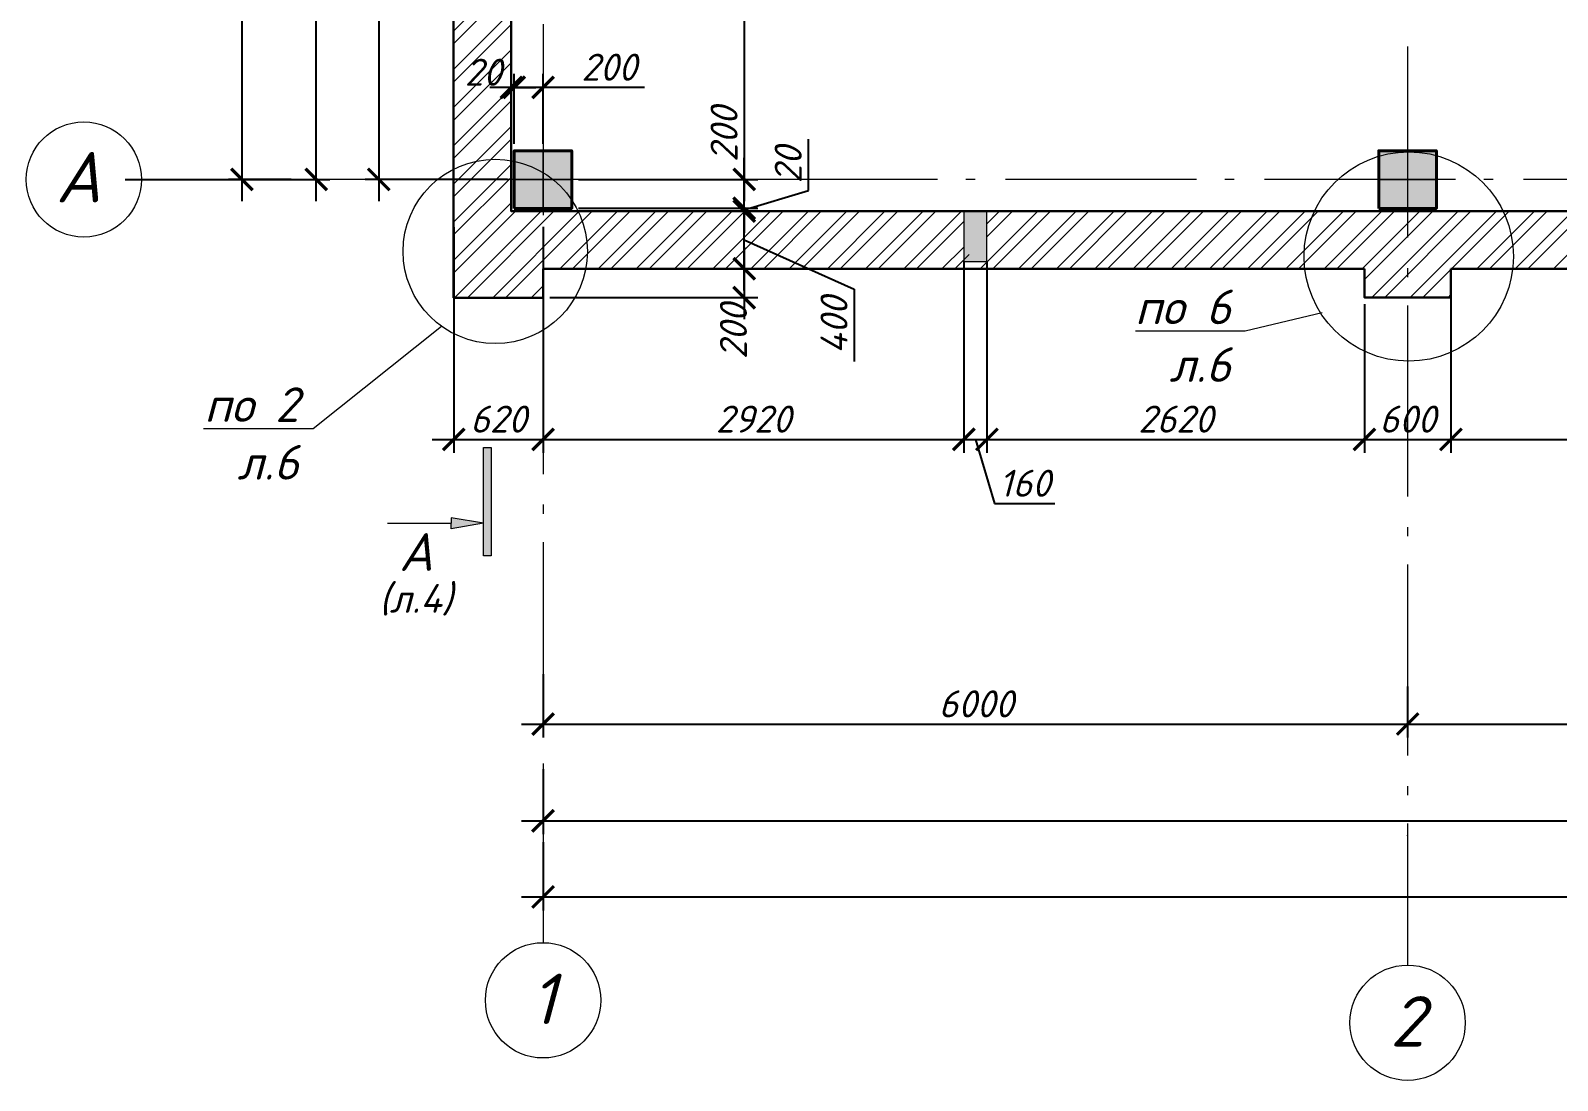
# Model space of a CAD drawing. Header units: millimetres. Extents: x -238377 to 196118, y -123284 to 30177.
# Drawn here: x -218208 to -207611, y -85462 to -78177 of the extents above; entities that cross this region are included whole.
import ezdxf
from ezdxf import colors
from ezdxf.entities.mleader import LeaderData, LeaderLine
from ezdxf.enums import TextEntityAlignment as Align
from ezdxf.math import Vec2, Vec3

# ---------------------------------------------------------------- set-up
doc = ezdxf.new("R2010")
doc.units = ezdxf.units.MM
doc.header["$MEASUREMENT"] = 0
doc.linetypes.add('Double Dashed', pattern=[1797.222233, 1325, -211.666656, 63.333344, -197.222233])
doc.linetypes.add('штриховаяX2', pattern=[38.1, 25.4, -12.7])
doc.layers.get('0').update_dxf_attribs({"lineweight": 5})
doc.layers.add('#Hatch', color=7, linetype='Continuous', lineweight=5, true_color=0x4d4d4d)
for name, color, linetype, lineweight in [('#Бетон', 10, 'Continuous', 15), ('#Выноски', 150, 'Continuous', 15), ('#Оси', 7, 'Continuous', 5), ('#размеры', 7, 'Continuous', 5), ('колонны_Ном._пера__94', 252, 'Continuous', 13), ('колонны_Ном._пера__99', 7, 'Continuous', 40), ('оси_Ном._пера__96', 7, 'Continuous', 5), ('оси_Ном._пера__97', 7, 'Continuous', 20), ('текст_Ном._пера__1', 7, 'Continuous', 0)]:
    doc.layers.add(name, color=color, linetype=linetype, lineweight=lineweight)
for name, color, linetype in [('#стены наруж', 7, 'Continuous'), ('колонны', 7, 'Continuous'), ('оси', 7, 'Continuous')]:
    doc.layers.add(name, color=color, linetype=linetype)
doc.styles.get("Standard").update_dxf_attribs({"font": 'isocpeui.ttf'})
doc.styles.add('STEP PR', font='isocpeui.ttf')
doc.styles.add('СГЕНЕРИР_СТИЛЬ_3', font='gost_2_304-81_type.ttf')
doc.dimstyles.new('SPDS', dxfattribs={"dimscale": 10, "dimtxt": 2.5, "dimasz": 2, "dimexe": 1.25, "dimexo": 0.625, "dimtad": 1, "dimdec": 0, "dimrnd": 0.001, "dimtxsty": 'STEP PR', "dimblk": 'ARCHTICK', "dimcen": 2.5, "dimdle": 2, "dimclrd": 256, "dimclre": 256, "dimclrt": 7, "dimadec": 0, "dimazin": 2, "dimtfac": 0.75, "dimtdec": 0, "dimtmove": 1, "dimatfit": 3, "dimfxl": 1, "dimtolj": 1, "dimarcsym": 1})

# ---------------------------------------------------------------- blocks, each defined once
blk = doc.blocks.new('Стандартный маркер сетки')
at = {"layer": 'оси_Ном._пера__96', "linetype": 'Double Dashed', "lineweight": 5}
for p, q in [((900, 0), (17157, 0)), ((17157, 0), (18057, 0))]:
    blk.add_line(p, q, dxfattribs=at)
at = {"layer": 'оси_Ном._пера__96', "linetype": 'Double Dashed'}
blk.add_point((17157, 0), dxfattribs=at)
blk.add_point((17157, 0), dxfattribs=at)
at = {"layer": 'оси_Ном._пера__97', "linetype": 'Continuous'}
blk.add_circle((18457, 0), 400, dxfattribs=at)
at = {"layer": 'оси_Ном._пера__96', "style": 'СГЕНЕРИР_СТИЛЬ_3'}
blk.add_attdef('AC_MarkerText_1', text='', height=350, rotation=90, dxfattribs=at).set_placement((18727, -87), align=Align.BOTTOM_LEFT)
blk = doc.blocks.new('Стандартный маркер сетки_2')
at = {"layer": 'оси_Ном._пера__96', "linetype": 'Double Dashed', "lineweight": 5}
for p, q in [((900, 0), (17157, 0)), ((17157, 0), (18057, 0))]:
    blk.add_line(p, q, dxfattribs=at)
blk.add_point((17157, 0), dxfattribs=at)
blk.add_point((17157, 0), dxfattribs=at)
at = {"layer": 'оси_Ном._пера__97', "linetype": 'Continuous'}
blk.add_circle((18457, 0), 400, dxfattribs=at)
at = {"layer": 'оси_Ном._пера__96', "style": 'СГЕНЕРИР_СТИЛЬ_3'}
blk.add_attdef('AC_MarkerText_1', text='', height=350, rotation=90, dxfattribs=at).set_placement((18727, -122), align=Align.BOTTOM_LEFT)
blk = doc.blocks.new('_ArchTick')
at = {"color": 0, "linetype": 'ByBlock', "const_width": 0.15}
blk.add_lwpolyline([(-0.5, -0.5), (0.5, 0.5)], dxfattribs=at)
blk = doc.blocks.new('*D24')
at = {"layer": '#размеры', "lineweight": -2, "transparency": 16777216}
for p, q in [((-214651, -83809), (-214651, -84283)), ((-147001, -83990), (-147001, -84283)), ((-214801, -84189), (-146851, -84189))]:
    blk.add_line(p, q, dxfattribs=at)
at = {"layer": 'Defpoints', "color": 0, "transparency": 16777216}
for p in [(-214651, -83762), (-147001, -83944), (-147001, -84189)]:
    blk.add_point(p, dxfattribs=at)
at = {"layer": '#размеры', "lineweight": -2, "transparency": 16777216, "xscale": 150, "yscale": 150, "zscale": 150, "rotation": 180}
blk.add_blockref('_ArchTick', (-214651, -84189), dxfattribs=at)
at = {"layer": '#размеры', "lineweight": -2, "transparency": 16777216, "xscale": 150, "yscale": 150, "zscale": 150}
blk.add_blockref('_ArchTick', (-147001, -84189), dxfattribs=at)
at = {"layer": '#размеры', "color": 7, "transparency": 16777216, "insert": (-180813, -84047), "char_height": 187.5, "attachment_point": 5, "style": 'STEP PR'}
blk.add_mtext('\\A1;67650', dxfattribs=at)
blk = doc.blocks.new('*D25')
at = {"layer": '#размеры', "lineweight": -2, "transparency": 16777216}
for p, q in [((-216225, -79360), (-216225, -73060)), ((-216499, -73210), (-216131, -73210)), ((-217551, -79210), (-216131, -79210))]:
    blk.add_line(p, q, dxfattribs=at)
at = {"layer": 'Defpoints', "color": 0, "transparency": 16777216}
for p in [(-216546, -73210), (-216225, -73210), (-217598, -79210)]:
    blk.add_point(p, dxfattribs=at)
at = {"layer": '#размеры', "lineweight": -2, "transparency": 16777216, "xscale": 150, "yscale": 150, "zscale": 150}
for p, rotation in [((-216225, -73210), 90), ((-216225, -79210), 270)]:
    blk.add_blockref('_ArchTick', p, dxfattribs=dict(at, rotation=rotation))
at = {"layer": '#размеры', "color": 7, "transparency": 16777216, "insert": (-216365, -76206), "char_height": 187.5, "attachment_point": 5, "rotation": 90, "style": 'STEP PR'}
blk.add_mtext('\\A1;6000', dxfattribs=at)
blk = doc.blocks.new('*D27')
at = {"layer": '#размеры', "lineweight": -2, "transparency": 16777216}
for p, q in [((-214651, -82643), (-214651, -83083)), ((-208651, -82728), (-208651, -83083)), ((-214801, -82989), (-208501, -82989))]:
    blk.add_line(p, q, dxfattribs=at)
at = {"layer": 'Defpoints', "color": 0, "transparency": 16777216}
for p in [(-214651, -82596), (-208651, -82681), (-208651, -82989)]:
    blk.add_point(p, dxfattribs=at)
at = {"layer": '#размеры', "lineweight": -2, "transparency": 16777216, "xscale": 150, "yscale": 150, "zscale": 150, "rotation": 180}
blk.add_blockref('_ArchTick', (-214651, -82989), dxfattribs=at)
at = {"layer": '#размеры', "lineweight": -2, "transparency": 16777216, "xscale": 150, "yscale": 150, "zscale": 150}
blk.add_blockref('_ArchTick', (-208651, -82989), dxfattribs=at)
at = {"layer": '#размеры', "color": 7, "transparency": 16777216, "insert": (-211646, -82849), "char_height": 187.5, "attachment_point": 5, "style": 'STEP PR'}
blk.add_mtext('\\A1;6000', dxfattribs=at)
blk = doc.blocks.new('*D28')
at = {"layer": '#размеры', "lineweight": -2, "transparency": 16777216}
for p, q in [((-202651, -82617), (-202651, -83083)), ((-208651, -82728), (-208651, -83083)), ((-208801, -82989), (-202501, -82989))]:
    blk.add_line(p, q, dxfattribs=at)
at = {"layer": 'Defpoints', "color": 0, "transparency": 16777216}
for p in [(-202651, -82571), (-208651, -82681), (-202651, -82989)]:
    blk.add_point(p, dxfattribs=at)
at = {"layer": '#размеры', "lineweight": -2, "transparency": 16777216, "xscale": 150, "yscale": 150, "zscale": 150, "rotation": 180}
blk.add_blockref('_ArchTick', (-208651, -82989), dxfattribs=at)
at = {"layer": '#размеры', "lineweight": -2, "transparency": 16777216, "xscale": 150, "yscale": 150, "zscale": 150}
blk.add_blockref('_ArchTick', (-202651, -82989), dxfattribs=at)
at = {"layer": '#размеры', "color": 7, "transparency": 16777216, "insert": (-205646, -82849), "char_height": 187.5, "attachment_point": 5, "style": 'STEP PR'}
blk.add_mtext('\\A1;6000', dxfattribs=at)
blk = doc.blocks.new('*D44')
at = {"layer": '#размеры', "lineweight": -2, "transparency": 16777216}
for p, q in [((-216741, -64660), (-216741, -79360)), ((-210276, -64810), (-216834, -64810)), ((-216399, -79210), (-216834, -79210))]:
    blk.add_line(p, q, dxfattribs=at)
at = {"layer": 'Defpoints', "color": 0, "transparency": 16777216}
for p in [(-210229, -64810), (-216741, -79210), (-216352, -79210)]:
    blk.add_point(p, dxfattribs=at)
at = {"layer": '#размеры', "lineweight": -2, "transparency": 16777216, "xscale": 150, "yscale": 150, "zscale": 150}
for p, rotation in [((-216741, -64810), 90), ((-216741, -79210), 270)]:
    blk.add_blockref('_ArchTick', p, dxfattribs=dict(at, rotation=rotation))
at = {"layer": '#размеры', "color": 7, "transparency": 16777216, "insert": (-216881, -71996), "char_height": 187.5, "attachment_point": 5, "rotation": 90, "style": 'STEP PR'}
blk.add_mtext('\\A1;14400', dxfattribs=at)
blk = doc.blocks.new('*D49')
at = {"layer": '#размеры', "lineweight": -2, "transparency": 16777216}
for p, q in [((-215271, -79540), (-215271, -81107)), ((-214651, -79539), (-214651, -81107)), ((-215421, -81014), (-214501, -81014))]:
    blk.add_line(p, q, dxfattribs=at)
at = {"layer": 'Defpoints', "color": 0, "transparency": 16777216}
for p in [(-215271, -79493), (-214651, -79492), (-214651, -81014)]:
    blk.add_point(p, dxfattribs=at)
at = {"layer": '#размеры', "lineweight": -2, "transparency": 16777216, "xscale": 150, "yscale": 150, "zscale": 150, "rotation": 180}
blk.add_blockref('_ArchTick', (-215271, -81014), dxfattribs=at)
at = {"layer": '#размеры', "lineweight": -2, "transparency": 16777216, "xscale": 150, "yscale": 150, "zscale": 150}
blk.add_blockref('_ArchTick', (-214651, -81014), dxfattribs=at)
at = {"layer": '#размеры', "color": 7, "transparency": 16777216, "insert": (-214961, -80873), "char_height": 187.5, "attachment_point": 5, "style": 'STEP PR'}
blk.add_mtext('\\A1;620', dxfattribs=at)
blk = doc.blocks.new('Колонна_15_1', base_point=(22379, 71856))
at = {"layer": 'колонны_Ном._пера__94', "linetype": 'Continuous', "true_color": 0x7d7d7d}
blk.add_hatch(color=8, dxfattribs=at).paths.add_polyline_path([(22179, 71647), (22579, 71647), (22579, 72047), (22179, 72047)])
blk.add_hatch(color=8, dxfattribs=at).paths.add_polyline_path([(22179, 71647), (22579, 71647), (22579, 72047), (22179, 72047)])
at = {"layer": 'колонны_Ном._пера__99', "linetype": 'Continuous', "flags": 128}
blk.add_lwpolyline([(22179, 71647), (22579, 71647), (22579, 72047), (22179, 72047)], close=True, dxfattribs=at)
at = {"layer": 'колонны_Ном._пера__99', "color": 8, "linetype": 'Continuous', "true_color": 0x737373, "flags": 128}
blk.add_lwpolyline([(22179, 71647), (22579, 71647), (22579, 72047), (22179, 72047)], close=True, dxfattribs=at)
at = {"layer": 'оси_Ном._пера__96', "color": 253, "lineweight": 5, "true_color": 0x9c9c9c}
for points in [[(22379, 72047), (22379, 71647)], [(22379, 72047), (22379, 71647)], [(22179, 71847), (22579, 71847)], [(22179, 71847), (22579, 71847)]]:
    blk.add_lwpolyline(points, dxfattribs=at)
blk = doc.blocks.new('*D73')
at = {"layer": '#размеры', "lineweight": -2, "transparency": 16777216}
for p, q in [((-214651, -83302), (-214651, -83754)), ((-184651, -83380), (-184651, -83754)), ((-214801, -83661), (-184501, -83661))]:
    blk.add_line(p, q, dxfattribs=at)
at = {"layer": 'Defpoints', "color": 0, "transparency": 16777216}
for p in [(-214651, -83255), (-184651, -83333), (-184651, -83661)]:
    blk.add_point(p, dxfattribs=at)
at = {"layer": '#размеры', "lineweight": -2, "transparency": 16777216, "xscale": 150, "yscale": 150, "zscale": 150, "rotation": 180}
blk.add_blockref('_ArchTick', (-214651, -83661), dxfattribs=at)
at = {"layer": '#размеры', "lineweight": -2, "transparency": 16777216, "xscale": 150, "yscale": 150, "zscale": 150}
blk.add_blockref('_ArchTick', (-184651, -83661), dxfattribs=at)
at = {"layer": '#размеры', "color": 7, "transparency": 16777216, "insert": (-199651, -83520), "char_height": 187.5, "attachment_point": 5, "style": 'STEP PR'}
blk.add_mtext('\\A1;30000', dxfattribs=at)
blk = doc.blocks.new('*D82')
at = {"layer": '#размеры', "lineweight": -2, "transparency": 16777216}
for p, q in [((-214851, -78964), (-214851, -78478)), ((-214651, -78964), (-214651, -78478)), ((-214501, -78571), (-215001, -78571)), ((-213947, -78571), (-214651, -78571))]:
    blk.add_line(p, q, dxfattribs=at)
at = {"layer": 'Defpoints', "color": 0, "transparency": 16777216}
for p in [(-214851, -78571), (-214851, -79010), (-214651, -79010)]:
    blk.add_point(p, dxfattribs=at)
at = {"layer": '#размеры', "lineweight": -2, "transparency": 16777216, "xscale": 150, "yscale": 150, "zscale": 150, "rotation": 180}
blk.add_blockref('_ArchTick', (-214851, -78571), dxfattribs=at)
at = {"layer": '#размеры', "lineweight": -2, "transparency": 16777216, "xscale": 150, "yscale": 150, "zscale": 150}
blk.add_blockref('_ArchTick', (-214651, -78571), dxfattribs=at)
at = {"layer": '#размеры', "color": 7, "transparency": 16777216, "insert": (-214193, -78431), "char_height": 187.5, "attachment_point": 5, "style": 'STEP PR'}
blk.add_mtext('\\A1;200', dxfattribs=at)
blk = doc.blocks.new('*D83')
at = {"layer": '#размеры', "lineweight": -2, "transparency": 16777216}
for p, q in [((-214871, -78911), (-214871, -78478)), ((-214851, -78964), (-214851, -78478)), ((-214871, -78571), (-215021, -78571)), ((-214851, -78571), (-214871, -78571)), ((-214851, -78571), (-214701, -78571))]:
    blk.add_line(p, q, dxfattribs=at)
at = {"layer": 'Defpoints', "color": 0, "transparency": 16777216}
for p in [(-214871, -78571), (-214871, -78958), (-214851, -79010)]:
    blk.add_point(p, dxfattribs=at)
at = {"layer": '#размеры', "lineweight": -2, "transparency": 16777216, "xscale": 150, "yscale": 150, "zscale": 150}
blk.add_blockref('_ArchTick', (-214871, -78571), dxfattribs=at)
at = {"layer": '#размеры', "lineweight": -2, "transparency": 16777216, "xscale": 150, "yscale": 150, "zscale": 150, "rotation": 180}
blk.add_blockref('_ArchTick', (-214851, -78571), dxfattribs=at)
at = {"layer": '#размеры', "color": 7, "transparency": 16777216, "insert": (-215066, -78466), "char_height": 187.5, "attachment_point": 5, "style": 'STEP PR'}
blk.add_mtext('\\A1;20', dxfattribs=at)
blk = doc.blocks.new('*D84')
at = {"layer": '#размеры', "lineweight": -2, "transparency": 16777216}
for p, q in [((-213255, -79980), (-213255, -79280)), ((-214405, -79430), (-213161, -79430)), ((-213255, -79630), (-212492, -79972)), ((-214604, -79830), (-213161, -79830)), ((-212492, -79972), (-212492, -80473))]:
    blk.add_line(p, q, dxfattribs=at)
at = {"layer": 'Defpoints', "color": 0, "transparency": 16777216}
for p in [(-214451, -79430), (-213255, -79430), (-214651, -79830)]:
    blk.add_point(p, dxfattribs=at)
at = {"layer": '#размеры', "lineweight": -2, "transparency": 16777216, "xscale": 150, "yscale": 150, "zscale": 150}
for p, rotation in [((-213255, -79430), 90), ((-213255, -79830), 270)]:
    blk.add_blockref('_ArchTick', p, dxfattribs=dict(at, rotation=rotation))
at = {"layer": '#размеры', "color": 7, "transparency": 16777216, "insert": (-212632, -80222), "char_height": 187.5, "attachment_point": 5, "rotation": 90, "style": 'STEP PR'}
blk.add_mtext('\\A1;400', dxfattribs=at)
blk = doc.blocks.new('*D85')
at = {"layer": '#размеры', "lineweight": -2, "transparency": 16777216}
for p, q in [((-213255, -79560), (-213255, -79060)), ((-214405, -79210), (-213161, -79210)), ((-214405, -79410), (-213161, -79410))]:
    blk.add_line(p, q, dxfattribs=at)
at = {"layer": 'Defpoints', "color": 0, "transparency": 16777216}
for p in [(-214451, -79210), (-213255, -79210), (-214451, -79410)]:
    blk.add_point(p, dxfattribs=at)
at = {"layer": '#размеры', "lineweight": -2, "transparency": 16777216, "xscale": 150, "yscale": 150, "zscale": 150}
for p, rotation in [((-213255, -79210), 90), ((-213255, -79410), 270)]:
    blk.add_blockref('_ArchTick', p, dxfattribs=dict(at, rotation=rotation))
at = {"layer": '#размеры', "color": 7, "transparency": 16777216, "insert": (-213395, -78897), "char_height": 187.5, "attachment_point": 5, "rotation": 90, "style": 'STEP PR'}
blk.add_mtext('\\A1;200', dxfattribs=at)
blk = doc.blocks.new('*D174')
at = {"layer": '#размеры', "lineweight": -2, "transparency": 16777216}
for p, q in [((-213255, -76140), (-213255, -79360)), ((-214825, -76290), (-213161, -76290)), ((-214405, -79210), (-213161, -79210))]:
    blk.add_line(p, q, dxfattribs=at)
at = {"layer": 'Defpoints', "color": 0, "transparency": 16777216}
for p in [(-214871, -76290), (-214451, -79210), (-213255, -79210)]:
    blk.add_point(p, dxfattribs=at)
at = {"layer": '#размеры', "lineweight": -2, "transparency": 16777216, "xscale": 150, "yscale": 150, "zscale": 150}
for p, rotation in [((-213255, -76290), 90), ((-213255, -79210), 270)]:
    blk.add_blockref('_ArchTick', p, dxfattribs=dict(at, rotation=rotation))
at = {"layer": '#размеры', "color": 7, "transparency": 16777216, "insert": (-213395, -77750), "char_height": 187.5, "attachment_point": 5, "rotation": 90, "style": 'STEP PR'}
blk.add_mtext('\\A1;2920', dxfattribs=at)
blk = doc.blocks.new('сердечник160х300')
at = {"layer": '#Hatch', "true_color": 0xa6a6a6}
h = blk.add_hatch(color=253, dxfattribs=at)
h.dxf.hatch_style = 1
h.paths.add_polyline_path([(80, 150), (-80, 150), (-80, -198), (80, -198)])
at = {"layer": '#Бетон'}
blk.add_lwpolyline([(80, -200), (80, 150), (-80, 150), (-80, -200)], close=True, dxfattribs=at)
blk = doc.blocks.new('*D208')
at = {"layer": '#размеры', "lineweight": -2, "transparency": 16777216}
for p, q in [((-214651, -79539), (-214651, -81107)), ((-211731, -79777), (-211731, -81107)), ((-214801, -81014), (-211581, -81014))]:
    blk.add_line(p, q, dxfattribs=at)
at = {"layer": 'Defpoints', "color": 0, "transparency": 16777216}
for p in [(-214651, -79492), (-211731, -79730), (-211731, -81014)]:
    blk.add_point(p, dxfattribs=at)
at = {"layer": '#размеры', "lineweight": -2, "transparency": 16777216, "xscale": 150, "yscale": 150, "zscale": 150, "rotation": 180}
blk.add_blockref('_ArchTick', (-214651, -81014), dxfattribs=at)
at = {"layer": '#размеры', "lineweight": -2, "transparency": 16777216, "xscale": 150, "yscale": 150, "zscale": 150}
blk.add_blockref('_ArchTick', (-211731, -81014), dxfattribs=at)
at = {"layer": '#размеры', "color": 7, "transparency": 16777216, "insert": (-213191, -80873), "char_height": 187.5, "attachment_point": 5, "style": 'STEP PR'}
blk.add_mtext('\\A1;2920', dxfattribs=at)
blk = doc.blocks.new('*D209')
at = {"layer": '#размеры', "lineweight": -2, "transparency": 16777216}
for p, q in [((-211731, -79777), (-211731, -81107)), ((-211571, -79777), (-211571, -81107)), ((-211881, -81014), (-211421, -81014)), ((-211651, -81014), (-211518, -81459)), ((-211518, -81459), (-211099, -81459))]:
    blk.add_line(p, q, dxfattribs=at)
at = {"layer": 'Defpoints', "color": 0, "transparency": 16777216}
for p in [(-211731, -79730), (-211571, -79730), (-211571, -81014)]:
    blk.add_point(p, dxfattribs=at)
at = {"layer": '#размеры', "lineweight": -2, "transparency": 16777216, "xscale": 150, "yscale": 150, "zscale": 150, "rotation": 180}
blk.add_blockref('_ArchTick', (-211731, -81014), dxfattribs=at)
at = {"layer": '#размеры', "lineweight": -2, "transparency": 16777216, "xscale": 150, "yscale": 150, "zscale": 150}
blk.add_blockref('_ArchTick', (-211571, -81014), dxfattribs=at)
at = {"layer": '#размеры', "color": 7, "transparency": 16777216, "insert": (-211308, -81318), "char_height": 187.5, "attachment_point": 5, "style": 'STEP PR'}
blk.add_mtext('\\A1;160', dxfattribs=at)
blk = doc.blocks.new('*D210')
at = {"layer": '#размеры', "lineweight": -2, "transparency": 16777216}
for p, q in [((-208351, -79976), (-208351, -81107)), ((-208951, -80075), (-208951, -81107)), ((-209101, -81014), (-208201, -81014))]:
    blk.add_line(p, q, dxfattribs=at)
at = {"layer": 'Defpoints', "color": 0, "transparency": 16777216}
for p in [(-208351, -79929), (-208951, -80028), (-208351, -81014)]:
    blk.add_point(p, dxfattribs=at)
at = {"layer": '#размеры', "lineweight": -2, "transparency": 16777216, "xscale": 150, "yscale": 150, "zscale": 150, "rotation": 180}
blk.add_blockref('_ArchTick', (-208951, -81014), dxfattribs=at)
at = {"layer": '#размеры', "lineweight": -2, "transparency": 16777216, "xscale": 150, "yscale": 150, "zscale": 150}
blk.add_blockref('_ArchTick', (-208351, -81014), dxfattribs=at)
at = {"layer": '#размеры', "color": 7, "transparency": 16777216, "insert": (-208651, -80873), "char_height": 187.5, "attachment_point": 5, "style": 'STEP PR'}
blk.add_mtext('\\A1;600', dxfattribs=at)
blk = doc.blocks.new('*D211')
at = {"layer": '#размеры', "lineweight": -2, "transparency": 16777216}
for p, q in [((-205731, -79777), (-205731, -81107)), ((-208351, -79976), (-208351, -81107)), ((-208501, -81014), (-205581, -81014))]:
    blk.add_line(p, q, dxfattribs=at)
at = {"layer": 'Defpoints', "color": 0, "transparency": 16777216}
for p in [(-205731, -79730), (-208351, -79929), (-205731, -81014)]:
    blk.add_point(p, dxfattribs=at)
at = {"layer": '#размеры', "lineweight": -2, "transparency": 16777216, "xscale": 150, "yscale": 150, "zscale": 150, "rotation": 180}
blk.add_blockref('_ArchTick', (-208351, -81014), dxfattribs=at)
at = {"layer": '#размеры', "lineweight": -2, "transparency": 16777216, "xscale": 150, "yscale": 150, "zscale": 150}
blk.add_blockref('_ArchTick', (-205731, -81014), dxfattribs=at)
at = {"layer": '#размеры', "color": 7, "transparency": 16777216, "insert": (-207041, -80873), "char_height": 187.5, "attachment_point": 5, "style": 'STEP PR'}
blk.add_mtext('\\A1;2620', dxfattribs=at)
blk = doc.blocks.new('*D274')
at = {"layer": '#размеры', "lineweight": -2, "transparency": 16777216}
for p, q in [((-212809, -79287), (-212809, -78931)), ((-213255, -79410), (-213255, -79260)), ((-213255, -79420), (-212809, -79287)), ((-214405, -79410), (-213161, -79410)), ((-214405, -79430), (-213161, -79430)), ((-213255, -79430), (-213255, -79410)), ((-213255, -79430), (-213255, -79410)), ((-213255, -79430), (-213255, -79580))]:
    blk.add_line(p, q, dxfattribs=at)
at = {"layer": 'Defpoints', "color": 0, "transparency": 16777216}
for p in [(-214451, -79410), (-214451, -79430), (-213255, -79410)]:
    blk.add_point(p, dxfattribs=at)
at = {"layer": '#размеры', "lineweight": -2, "transparency": 16777216, "xscale": 150, "yscale": 150, "zscale": 150}
for p, rotation in [((-213255, -79410), 270), ((-213255, -79430), 90)]:
    blk.add_blockref('_ArchTick', p, dxfattribs=dict(at, rotation=rotation))
at = {"layer": '#размеры', "color": 7, "transparency": 16777216, "insert": (-212950, -79109), "char_height": 187.5, "attachment_point": 5, "rotation": 90, "style": 'STEP PR'}
blk.add_mtext('\\A1;20', dxfattribs=at)
blk = doc.blocks.new('*D275')
at = {"layer": '#размеры', "lineweight": -2, "transparency": 16777216}
for p, q in [((-213255, -79680), (-213255, -80180)), ((-214604, -79830), (-213161, -79830)), ((-214604, -80030), (-213161, -80030))]:
    blk.add_line(p, q, dxfattribs=at)
at = {"layer": 'Defpoints', "color": 0, "transparency": 16777216}
for p in [(-214651, -79830), (-214651, -80030), (-213255, -80030)]:
    blk.add_point(p, dxfattribs=at)
at = {"layer": '#размеры', "lineweight": -2, "transparency": 16777216, "xscale": 150, "yscale": 150, "zscale": 150}
for p, rotation in [((-213255, -79830), 90), ((-213255, -80030), 270)]:
    blk.add_blockref('_ArchTick', p, dxfattribs=dict(at, rotation=rotation))
at = {"layer": '#размеры', "color": 7, "transparency": 16777216, "insert": (-213330, -80265), "char_height": 187.5, "attachment_point": 5, "rotation": 90, "style": 'STEP PR'}
blk.add_mtext('\\A1;200', dxfattribs=at)
blk = doc.blocks.new('*D276')
at = {"layer": '#размеры', "lineweight": -2, "transparency": 16777216}
for p, q in [((-211571, -79777), (-211571, -81107)), ((-208951, -80075), (-208951, -81107)), ((-211721, -81014), (-208801, -81014))]:
    blk.add_line(p, q, dxfattribs=at)
at = {"layer": 'Defpoints', "color": 0, "transparency": 16777216}
for p in [(-211571, -79730), (-208951, -80028), (-208951, -81014)]:
    blk.add_point(p, dxfattribs=at)
at = {"layer": '#размеры', "lineweight": -2, "transparency": 16777216, "xscale": 150, "yscale": 150, "zscale": 150, "rotation": 180}
blk.add_blockref('_ArchTick', (-211571, -81014), dxfattribs=at)
at = {"layer": '#размеры', "lineweight": -2, "transparency": 16777216, "xscale": 150, "yscale": 150, "zscale": 150}
blk.add_blockref('_ArchTick', (-208951, -81014), dxfattribs=at)
at = {"layer": '#размеры', "color": 7, "transparency": 16777216, "insert": (-210261, -80873), "char_height": 187.5, "attachment_point": 5, "style": 'STEP PR'}
blk.add_mtext('\\A1;2620', dxfattribs=at)
blk = doc.blocks.new('_None')
blk = doc.blocks.new('*D357')
at = {"layer": '#размеры', "lineweight": -2, "transparency": 16777216}
for p, q in [((-215791, -76065), (-215791, -79360)), ((-214918, -76215), (-215885, -76215)), ((-214898, -79210), (-215885, -79210))]:
    blk.add_line(p, q, dxfattribs=at)
at = {"layer": 'Defpoints', "color": 0, "transparency": 16777216}
for p in [(-214871, -76215), (-215791, -79210), (-214851, -79210)]:
    blk.add_point(p, dxfattribs=at)
at = {"layer": '#размеры', "lineweight": -2, "transparency": 16777216, "xscale": 150, "yscale": 150, "zscale": 150}
for p, rotation in [((-215791, -76215), 90), ((-215791, -79210), 270)]:
    blk.add_blockref('_ArchTick', p, dxfattribs=dict(at, rotation=rotation))
at = {"layer": '#размеры', "color": 7, "transparency": 16777216, "insert": (-215932, -77713), "char_height": 187.5, "attachment_point": 5, "rotation": 90, "style": 'STEP PR'}
blk.add_mtext('\\A1;2995', dxfattribs=at)
blk = doc.blocks.new('*U1001')
at = {"linetype": 'ByBlock', "ltscale": 100}
h = blk.add_hatch(color=256, dxfattribs=at)
h.dxf.hatch_style = 1
h.paths.add_polyline_path([(-35, -1000), (35, -1000), (35, 0), (-35, 0)])
h = blk.add_hatch(color=256, dxfattribs=at)
h.dxf.hatch_style = 1
h.paths.add_polyline_path([(-335, -750), (-335, -700), (-335, -650), (-35, -700)])
for p, q in [((-35, -1000), (-35, 0)), ((-35, 0), (35, 0)), ((35, 0), (35, -1000)), ((-35, -700), (-335, -650)), ((-335, -650), (-335, -700)), ((-335, -750), (-335, -700)), ((-35, -700), (-335, -750)), ((35, -1000), (-35, -1000))]:
    blk.add_line(p, q, dxfattribs=at)
at = {"linetype": 'ByBlock', "ltscale": 100, "extrusion": (0, -1, 0), "elevation": 700}
blk.add_lwpolyline([(-925, 0), (-335, 0)], dxfattribs=at)
at = {"ltscale": 100, "style": 'STEP PR'}
blk.add_attdef('Nv', text='', height=350, dxfattribs=at).set_placement((-503, -1140), align=Align.RIGHT)

msp = doc.modelspace()

# ---------------------------------------------------------------- hatches: boundary and pattern name
at = {"layer": '#Hatch'}
h = msp.add_hatch(dxfattribs=at)
h.set_pattern_fill('ANSI32', color=256, scale=500)
h.paths.add_polyline_path([(-214871.5, -73000.4), (-215271.5, -73000.4), (-215271.5, -73079.7), (-215271.5, -73148.9), (-215271.5, -73210.4), (-214871.5, -73210.4)])
h.paths.add_polyline_path([(-214871.5, -73210.4), (-215271.5, -73210.4), (-215271.5, -73359.4), (-215271.5, -73410.4), (-215271.5, -79210.4), (-214871.5, -79210.4), (-214871.5, -76290.4), (-215171.5, -76290.4), (-215171.5, -76130.4), (-214871.5, -76130.4)])
edge = h.paths.add_edge_path(flags=17)
edge.add_line((-208348.5, -79430.4), (-208954.5, -79430.4))
edge.add_arc((-208651.5, -79221.7), 367.9, 214.55283, 325.44717)
edge = h.paths.add_edge_path(flags=17)
edge.add_line((-190348.2, -79430.4), (-190954.2, -79430.4))
edge.add_arc((-190651.2, -79221.7), 367.9, 214.55283, 325.44717)
edge = h.paths.add_edge_path(flags=17)
edge.add_line((-184351.2, -79430.4), (-184816, -79430.4))
edge.add_arc((-184655.4, -79306.9), 202.6, 217.5612, 292.54264)
edge.add_arc((-184412.3, -79405.2), 187.8, 208.21459, 288.99311)
edge.add_line((-184351.2, -79582.8), (-184351.2, -79430.4))
edge = h.paths.add_edge_path()
edge.add_line((-187571.5, -79430.4), (-187571.5, -79730.4))
edge.add_line((-187571.5, -79730.4), (-187731.5, -79730.4))
edge.add_line((-187731.5, -79730.4), (-187731.5, -79430.4))
edge.add_line((-187731.5, -79430.4), (-190348.2, -79430.4))
edge.add_arc((-190651.2, -79221.7), 367.9, 214.55283, 325.44717, ccw=False)
edge.add_line((-190954.2, -79430.4), (-193571.5, -79430.4))
edge.add_line((-193571.5, -79430.4), (-193571.5, -79730.4))
edge.add_line((-193571.5, -79730.4), (-193731.5, -79730.4))
edge.add_line((-193731.5, -79730.4), (-193731.5, -79430.4))
edge.add_line((-193731.5, -79430.4), (-199571.5, -79430.4))
edge.add_line((-199571.5, -79430.4), (-199571.5, -79730.4))
edge.add_line((-199571.5, -79730.4), (-199731.5, -79730.4))
edge.add_line((-199731.5, -79730.4), (-199731.5, -79430.4))
edge.add_line((-199731.5, -79430.4), (-205571.5, -79430.4))
edge.add_line((-205571.5, -79430.4), (-205571.5, -79730.4))
edge.add_line((-205571.5, -79730.4), (-205731.5, -79730.4))
edge.add_line((-205731.5, -79730.4), (-205731.5, -79430.4))
edge.add_line((-205731.5, -79430.4), (-208348.5, -79430.4))
edge.add_arc((-208651.5, -79221.7), 367.9, 214.55283, 325.44717, ccw=False)
edge.add_line((-208954.5, -79430.4), (-211571.3, -79430.4))
edge.add_line((-211571.3, -79430.4), (-211571.3, -79730.4))
edge.add_line((-211571.3, -79730.4), (-211731.3, -79730.4))
edge.add_line((-211731.3, -79730.4), (-211731.3, -79430.4))
edge.add_line((-211731.3, -79430.4), (-214871.5, -79430.4))
edge.add_line((-214871.5, -79430.4), (-214871.5, -79210.4))
edge.add_line((-214871.5, -79210.4), (-215271.5, -79210.4))
edge.add_line((-215271.5, -79210.4), (-215271.5, -79830.4))
edge.add_line((-215271.5, -79830.4), (-215271.5, -80030.4))
edge.add_line((-215271.5, -80030.4), (-214651.2, -80030.4))
edge.add_line((-214651.2, -80030.4), (-214651.2, -79830.4))
edge.add_line((-214651.2, -79830.4), (-208951.3, -79830.4))
edge.add_line((-208951.3, -79830.4), (-208951.3, -80028.3))
edge.add_line((-208951.3, -80028.3), (-208351, -80028.3))
edge.add_line((-208351, -80028.3), (-208351, -79830.4))
edge.add_line((-208351, -79830.4), (-202951.3, -79830.4))
edge.add_line((-202951.3, -79830.4), (-202951.3, -80028.3))
edge.add_line((-202951.3, -80028.3), (-202351, -80028.3))
edge.add_line((-202351, -80028.3), (-202351, -79830.4))
edge.add_line((-202351, -79830.4), (-196951.3, -79830.4))
edge.add_line((-196951.3, -79830.4), (-196951.3, -80028.3))
edge.add_line((-196951.3, -80028.3), (-196351, -80028.3))
edge.add_line((-196351, -80028.3), (-196351, -79830.4))
edge.add_line((-196351, -79830.4), (-190951.3, -79830.4))
edge.add_line((-190951.3, -79830.4), (-190951.3, -80028.3))
edge.add_line((-190951.3, -80028.3), (-190351, -80028.3))
edge.add_line((-190351, -80028.3), (-190351, -79830.4))
edge.add_line((-190351, -79830.4), (-184951.2, -79830.4))
edge.add_line((-184951.2, -79830.4), (-184951.2, -80030.4))
edge.add_line((-184951.2, -80030.4), (-184351.2, -80030.4))
edge.add_line((-184351.2, -80030.4), (-184351.2, -79830.4))
edge.add_line((-184351.2, -79830.4), (-184351.2, -79582.8))
edge.add_arc((-184412.3, -79405.2), 187.8, 208.21459, 288.99311, ccw=False)
edge.add_arc((-184655.4, -79306.9), 202.6, 217.5612, 292.54264, ccw=False)
edge.add_line((-184816, -79430.4), (-187571.5, -79430.4))

# ---------------------------------------------------------------- linework, layer by layer
at = {"layer": '#Выноски'}
for centre, radius in [((-208643.2, -79744.7), 726.3), ((-214982.8, -79709.4), 639.5)]:
    msp.add_circle(centre, radius, dxfattribs=at)
at = {"layer": '#стены наруж', "lineweight": 30}
for points in [[(-215271.5, -79830.4), (-215271.5, -73000.4), (-214871.5, -73000.4), (-214871.5, -79430.4), (-184351.2, -79430.4), (-184351.2, -79830.4)], [(-215271.5, -79830.4), (-215271.5, -80030.4), (-214651.2, -80030.4), (-214651.2, -79830.4)], [(-208951.3, -79830.4), (-214651.2, -79830.4)], [(-208951.3, -79830.4), (-208951.3, -80028.3), (-208351, -80028.3), (-208351, -79830.4)], [(-202951.3, -79830.4), (-208351, -79830.4)]]:
    msp.add_lwpolyline(points, dxfattribs=at)
at = {"layer": 'Defpoints', "color": 8, "linetype": 'штриховаяX2', "lineweight": 5, "ltscale": 5, "true_color": 0x737373, "const_width": 0.5}
msp.add_lwpolyline([(-214451.5, -79010.4), (-184851.5, -79010.4), (-184851.5, -79410.4), (-214451.5, -79410.4)], close=True, dxfattribs=at)
at = {"layer": 'оси_Ном._пера__96', "linetype": 'Double Dashed', "lineweight": 5}
for p, q in [((-216265.2, -79210.4), (-217438.2, -79210.4)), ((-143619.1, -79210.4), (-216265.2, -79210.4))]:
    msp.add_line(p, q, dxfattribs=at)
at = {"layer": 'оси_Ном._пера__96', "linetype": 'Double Dashed'}
msp.add_point((-216265.2, -79210.4), dxfattribs=at)
msp.add_point((-216265.2, -79210.4), dxfattribs=at)
at = {"layer": 'оси_Ном._пера__97', "linetype": 'Continuous'}
msp.add_ellipse((-217838.2, -79210.4), major_axis=(282.8, 282.8), ratio=1, start_param=2.3561945, end_param=8.6393798, dxfattribs=at)

# ---------------------------------------------------------------- block references
at = {"layer": '#Выноски', "xscale": 0.75, "yscale": 0.75, "zscale": 0.75}
msp.add_blockref('*U1001', (-215037, -81071.1), dxfattribs=at).add_auto_attribs({'Nv': 'A'})
at = {"layer": '#размеры'}
msp.add_blockref('сердечник160х300', (-211651.3, -79580.4), dxfattribs=at)
at = {"layer": 'колонны'}
for p in [(-214651.5, -79201.5), (-208651.5, -79201.5)]:
    msp.add_blockref('Колонна_15_1', p, dxfattribs=at)
at = {"layer": 'оси'}
ref = msp.add_blockref('Стандартный маркер сетки', (-214651.2, -66449.3), dxfattribs=dict(at, zscale=1000, rotation=270))
ref.add_attrib('AC_MarkerText_1', '1', dxfattribs={"color": 7, "linetype": 'Continuous', "lineweight": 13, "height": 350, "rotation": 360}).set_placement((-214737.7, -85176.3), align=Align.BOTTOM_LEFT)
ref = msp.add_blockref('Стандартный маркер сетки_2', (-208651.2, -66605), dxfattribs=dict(at, zscale=1000, rotation=270))
ref.add_attrib('AC_MarkerText_1', '2', dxfattribs={"color": 7, "linetype": 'Continuous', "lineweight": 13, "height": 350, "rotation": 360}).set_placement((-208773.4, -85332), align=Align.BOTTOM_LEFT)

# ---------------------------------------------------------------- texts
at = {"layer": '#Оси', "linetype": 'Continuous', "ltscale": 100, "style": 'STEP PR'}
msp.add_text('А', height=350, dxfattribs=at).set_placement((-217875.9, -79194.1), align=Align.MIDDLE_CENTER)
at = {"layer": 'текст_Ном._пера__1', "linetype": 'Continuous', "insert": (-215790.4, -82236.7), "char_height": 200, "attachment_point": 7, "style": 'STEP PR'}
msp.add_mtext('\\A1;(л.4)', dxfattribs=at)

# ---------------------------------------------------------------- dimensions: what is measured, and where the dimension line sits
at = {"layer": '#размеры'}
for base, p1, p2, angle, picture, middle in [((-216740.6, -79210.4), (-210228.9, -64810.4), (-216351.7, -79210.4), 270, '*D44', (-216740.6, -71996.1)), ((-216224.6, -73210.4), (-217598.2, -79210.4), (-216546.2, -73210.4), 90, '*D25', (-216224.6, -76205.6)), ((-213254.6, -79210.4), (-214451.5, -79410.4), (-214451.5, -79210.4), 90, '*D85', (-213254.6, -78897.1)), ((-213254.6, -79430.4), (-214651.2, -79830.4), (-214451.5, -79430.4), 90, '*D84', (-212491.8, -80018.7)), ((-213254.6, -80030.4), (-214651.2, -79830.4), (-214651.2, -80030.4), 90, '*D275', (-213189.1, -80264.9))]:
    dim = msp.add_linear_dim(base=base, p1=p1, p2=p2, angle=angle, dimstyle='SPDS', override={"dimscale": 75, "dimtxsty": 'STEP PR'}, dxfattribs=at)
    dim.commit()
    dim.dimension.update_dxf_attribs({"geometry": picture, "text_midpoint": middle, "dimtype": 160})
for base, p1, p2, picture, middle in [((-215791, -79210.4), (-214871.5, -76215.4), (-214851.5, -79210.4), '*D357', (-215931.6, -77712.9)), ((-213254.6, -79210.4), (-214871.5, -76290.4), (-214451.5, -79210.4), '*D174', (-213395.2, -77750.4)), ((-213254.6, -79410.4), (-214451.5, -79430.4), (-214451.5, -79410.4), '*D274', (-212949.9, -79239.9))]:
    dim = msp.add_linear_dim(base=base, p1=p1, p2=p2, angle=90, dimstyle='SPDS', override={"dimscale": 75, "dimtxsty": 'STEP PR'}, dxfattribs=at)
    dim.commit()
    dim.dimension.update_dxf_attribs({"geometry": picture, "text_midpoint": middle})
for base, p1, p2, picture, middle in [((-214871.5, -78571.4), (-214851.5, -79010.4), (-214871.5, -78957.8), '*D83', (-215065.6, -78606.5)), ((-214851.5, -78571.4), (-214651.5, -79010.4), (-214851.5, -79010.4), '*D82', (-214193.3, -78592.9)), ((-214651.2, -81013.7), (-215271.5, -79492.8), (-214651.2, -79491.8), '*D49', (-214960.6, -81013.7)), ((-208651.2, -82989.2), (-214651.2, -82596.2), (-208651.2, -82681), '*D27', (-211646.4, -82989.2)), ((-202651.2, -82989.2), (-208651.2, -82681), (-202651.2, -82570.6), '*D28', (-205646.4, -82989.2)), ((-184651.2, -83660.6), (-214651.2, -83254.9), (-184651.2, -83333.2), '*D73', (-199651.2, -83660.6)), ((-147001.2, -84189.2), (-214651.2, -83762.3), (-147001.2, -83943.5), '*D24', (-180813.2, -84189.2))]:
    dim = msp.add_linear_dim(base=base, p1=p1, p2=p2, dimstyle='SPDS', override={"dimscale": 75, "dimtxsty": 'STEP PR'}, dxfattribs=at)
    dim.commit()
    dim.dimension.update_dxf_attribs({"geometry": picture, "text_midpoint": middle, "dimtype": 160})
for base, p1, p2, picture, middle in [((-211731.3, -81013.7), (-214651.2, -79491.8), (-211731.3, -79730.4), '*D208', (-213191.2, -80873.1)), ((-211571.3, -81013.7), (-211731.3, -79730.4), (-211571.3, -79730.4), '*D209', (-211470.8, -81318.4)), ((-208951.3, -81013.7), (-211571.3, -79730.4), (-208951.3, -80028.3), '*D276', (-210261.3, -80873.1)), ((-205731.4633, -81013.7271), (-208351.0248, -79929.3481), (-205731.4633, -79730.3922), '*D211', (-207041.244, -80873.1021)), ((-208351, -81013.7), (-208951.3, -80028.3), (-208351, -79929.3), '*D210', (-208651.2, -80873.1))]:
    dim = msp.add_linear_dim(base=base, p1=p1, p2=p2, dimstyle='SPDS', override={"dimscale": 75, "dimtxsty": 'STEP PR'}, dxfattribs=at)
    dim.commit()
    dim.dimension.update_dxf_attribs({"geometry": picture, "text_midpoint": middle})

# ---------------------------------------------------------------- leaders
at = {"layer": '#Выноски'}
ml = msp.add_multileader_mtext('Standard', dxfattribs=at)
ml.set_content('\\A1;по 6\\Pл.6', color=256, style='STEP PR')
ml.set_leader_properties(color=256, linetype='ByLayer', lineweight=-1)
ml.set_arrow_properties(name='NONE')
ml.build(insert=Vec2(0, 0))
ml.multileader.update_dxf_attribs({"text_left_attachment_type": 6, "text_right_attachment_type": 6, "dogleg_length": 0, "arrow_head_size": 240})
ctx = ml.context
ctx.base_point, ctx.char_height, ctx.arrow_head_size, ctx.landing_gap_size, ctx.plane_origin = Vec3(-210631.4, -80262.5), 240, 240, 100, Vec3(-204032.1, -93899.4)
ctx.left_attachment, ctx.right_attachment, ctx.text_align_type = 6, 6, 2
notes = []
notes.append((ctx, [(1, (1, 1, 0), (-209777.9, -80262.5), (-1, 0), 0, [(0, [(-209244.8, -80135.3)], 0, [])])]))
ctx.mtext.insert, ctx.mtext.rotation, ctx.mtext.defined_height, ctx.mtext.alignment, ctx.mtext.flow_direction = Vec3(-209877.9, -79974.5), 6.2831853, 401.7, 3, 5
ml = msp.add_multileader_mtext('Standard', dxfattribs=at)
ml.set_content('\\A1;по 2\\Pл.6', color=256, style='STEP PR')
ml.set_leader_properties(color=256, linetype='ByLayer', lineweight=-1)
ml.set_arrow_properties(name='NONE')
ml.build(insert=Vec2(0, 0))
ml.multileader.update_dxf_attribs({"text_left_attachment_type": 6, "text_right_attachment_type": 6, "dogleg_length": 0, "arrow_head_size": 240})
ctx = ml.context
ctx.base_point, ctx.char_height, ctx.arrow_head_size, ctx.landing_gap_size, ctx.plane_origin = Vec3(-217113.7, -80940.5), 240, 240, 100, Vec3(-210486, -93056.5)
ctx.left_attachment, ctx.right_attachment, ctx.text_align_type = 6, 6, 2
notes.append((ctx, [(1, (1, 1, 0), (-216246.1, -80940.5), (-1, 0), 0, [(0, [(-215355, -80229.4)], 0, [])])]))
ctx.mtext.insert, ctx.mtext.rotation, ctx.mtext.width, ctx.mtext.defined_height, ctx.mtext.alignment, ctx.mtext.flow_direction = Vec3(-216346.1, -80652.5), 6.2831853, 1843.512, 288, 3, 5
for ctx, leaders in notes:
    for number, flags, end, landing, length, lines in leaders:
        leader = LeaderData()
        leader.index, (leader.has_last_leader_line, leader.has_dogleg_vector, leader.attachment_direction) = number, flags
        leader.last_leader_point, leader.dogleg_vector, leader.dogleg_length = Vec3(end), Vec3(landing), length
        for number, points, colour, breaks in lines:
            line = LeaderLine()
            line.index, line.vertices, line.color, line.breaks = number, Vec3.list(points), colors.encode_raw_color(colour), breaks
            leader.lines.append(line)
        ctx.leaders.append(leader)

doc.saveas('drawing.dxf')
